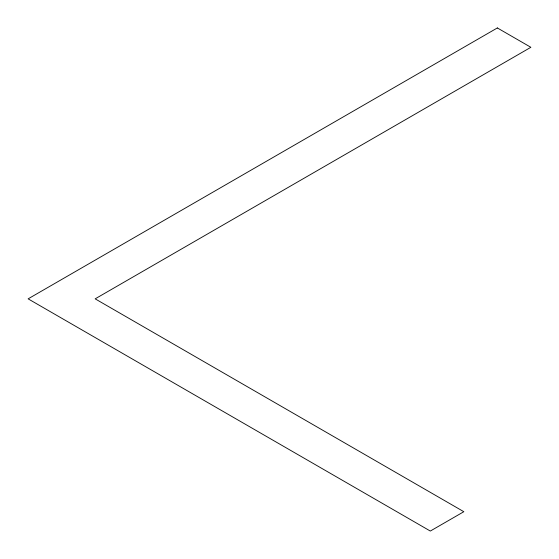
<?xml version="1.0" encoding="UTF-8"?>
<svg xmlns="http://www.w3.org/2000/svg" width="559" height="559" viewBox="0 0 559 559"><rect width="100%" height="100%" fill="white"/><g stroke="black" fill="none" stroke-linecap="round" stroke-linejoin="round"><path stroke-width="0.84" d="M497.349 27.95L28.132 298.848L430.318 531.05L463.837 511.702L95.163 298.848L530.868 47.298L497.349 27.95"/></g></svg>
